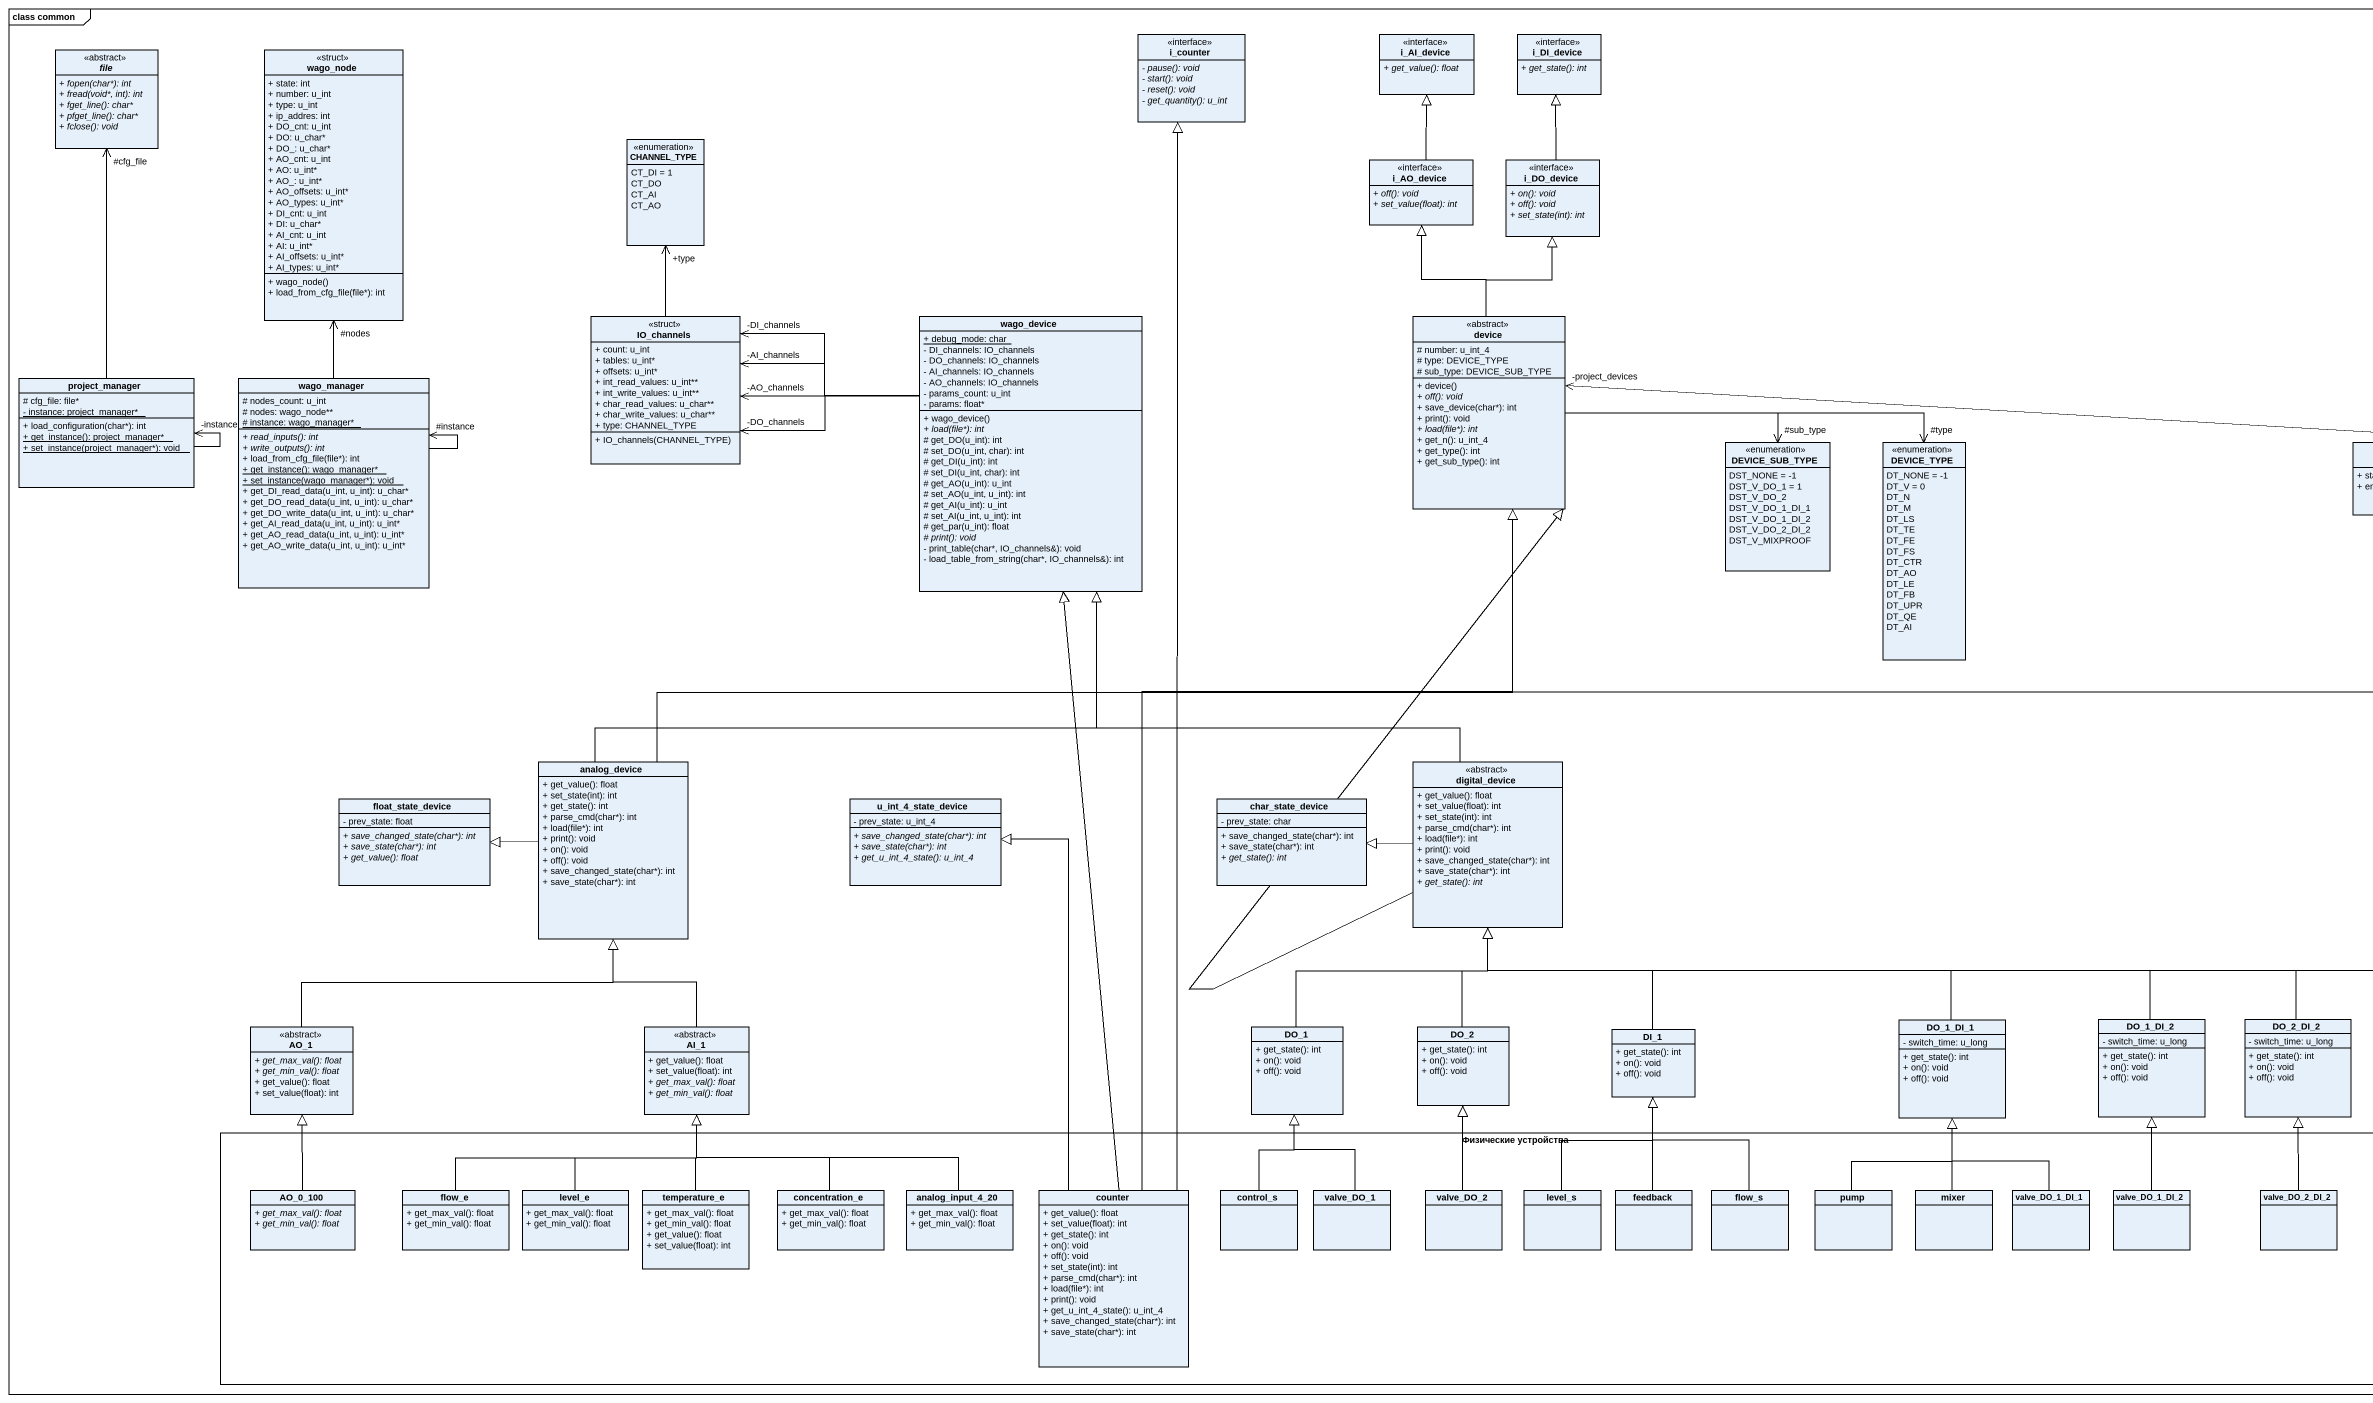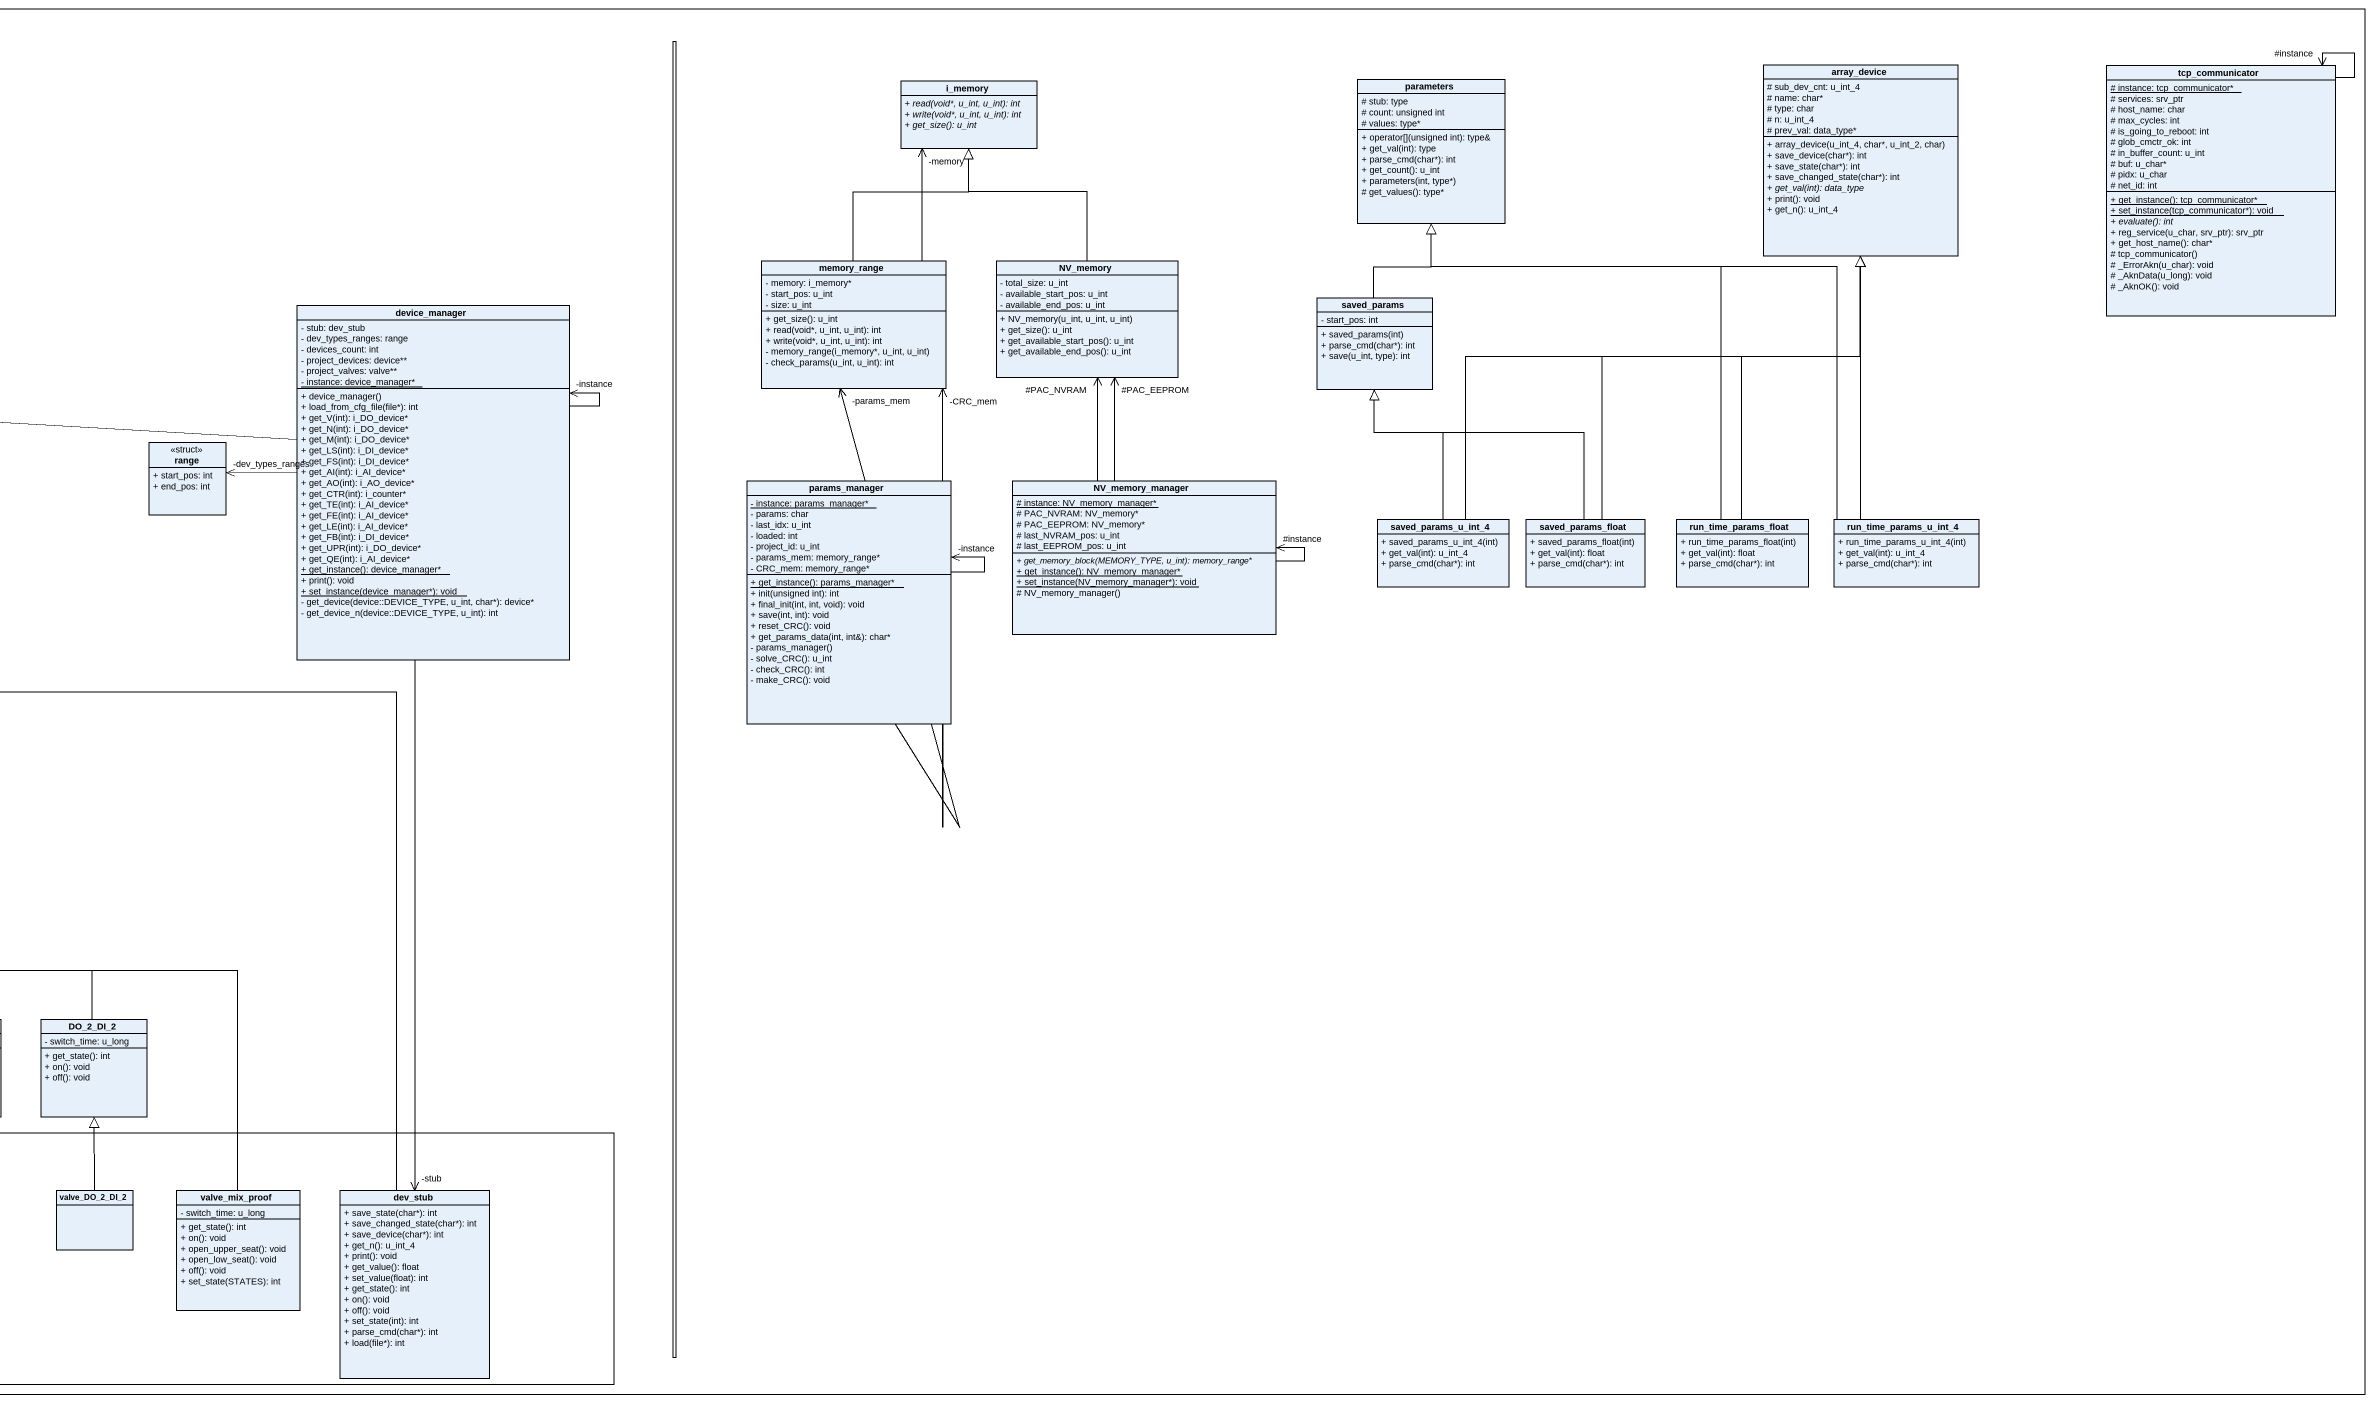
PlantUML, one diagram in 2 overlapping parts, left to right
@startuml
mainframe class common
allowmixing
hide circle
hide empty members
skinparam classAttributeIconSize 0
abstract class "file" as file_ <<abstract>> {
  {abstract} + fopen(char*): int
  {abstract} + fread(void*, int): int
  {abstract} + fget_line(): char*
  {abstract} + pfget_line(): char*
  {abstract} + fclose(): void
}
class wago_node <<struct>> {
  + state: int
  + number: u_int
  + type: u_int
  + ip_addres: int
  + DO_cnt: u_int
  + DO: u_char*
  + DO_: u_char*
  + AO_cnt: u_int
  + AO: u_int*
  + AO_: u_int*
  + AO_offsets: u_int*
  + AO_types: u_int*
  + DI_cnt: u_int
  + DI: u_char*
  + AI_cnt: u_int
  + AI: u_int*
  + AI_offsets: u_int*
  + AI_types: u_int*
  + wago_node()
  + load_from_cfg_file(file*): int
}
class i_counter <<interface>> {
  {abstract} - pause(): void
  {abstract} - start(): void
  {abstract} - reset(): void
  {abstract} - get_quantity(): u_int
}
class i_AI_device <<interface>> {
  {abstract} + get_value(): float
}
class i_DI_device <<interface>> {
  {abstract} + get_state(): int
}
rectangle " " as rectangle1
class i_memory {
  {abstract} + read(void*, u_int, u_int): int
  {abstract} + write(void*, u_int, u_int): int
  {abstract} + get_size(): u_int
}
class parameters {
  # stub: type
  # count: unsigned int
  # values: type*
  + operator[](unsigned int): type&
  + get_val(int): type
  + parse_cmd(char*): int
  + get_count(): u_int
  + parameters(int, type*)
  # get_values(): type*
}
class array_device {
  # sub_dev_cnt: u_int_4
  # name: char*
  # type: char
  # n: u_int_4
  # prev_val: data_type*
  + array_device(u_int_4, char*, u_int_2, char)
  + save_device(char*): int
  + save_state(char*): int
  + save_changed_state(char*): int
  {abstract} + get_val(int): data_type
  + print(): void
  + get_n(): u_int_4
}
class tcp_communicator {
  {static} # instance: tcp_communicator*
  # services: srv_ptr
  # host_name: char
  # max_cycles: int
  # is_going_to_reboot: int
  # glob_cmctr_ok: int
  # in_buffer_count: u_int
  # buf: u_char*
  # pidx: u_char
  # net_id: int
  {static} + get_instance(): tcp_communicator*
  {static} + set_instance(tcp_communicator*): void
  {abstract} + evaluate(): int
  + reg_service(u_char, srv_ptr): srv_ptr
  + get_host_name(): char*
  # tcp_communicator()
  # _ErrorAkn(u_char): void
  # _AknData(u_long): void
  # _AknOK(): void
}
enum CHANNEL_TYPE {
  CT_DI = 1
  CT_DO
  CT_AI
  CT_AO
}
class i_AO_device <<interface>> {
  {abstract} + off(): void
  {abstract} + set_value(float): int
}
class i_DO_device <<interface>> {
  {abstract} + on(): void
  {abstract} + off(): void
  {abstract} + set_state(int): int
}
class memory_range {
  - memory: i_memory*
  - start_pos: u_int
  - size: u_int
  + get_size(): u_int
  + read(void*, u_int, u_int): int
  + write(void*, u_int, u_int): int
  - memory_range(i_memory*, u_int, u_int)
  - check_params(u_int, u_int): int
}
class NV_memory {
  - total_size: u_int
  - available_start_pos: u_int
  - available_end_pos: u_int
  + NV_memory(u_int, u_int, u_int)
  + get_size(): u_int
  + get_available_start_pos(): u_int
  + get_available_end_pos(): u_int
}
class IO_channels <<struct>> {
  + count: u_int
  + tables: u_int*
  + offsets: u_int*
  + int_read_values: u_int**
  + int_write_values: u_int**
  + char_read_values: u_char**
  + char_write_values: u_char**
  + type: CHANNEL_TYPE
  + IO_channels(CHANNEL_TYPE)
}
class wago_device {
  {static} + debug_mode: char
  - DI_channels: IO_channels
  - DO_channels: IO_channels
  - AI_channels: IO_channels
  - AO_channels: IO_channels
  - params_count: u_int
  - params: float*
  + wago_device()
  {abstract} + load(file*): int
  # get_DO(u_int): int
  # set_DO(u_int, char): int
  # get_DI(u_int): int
  # set_DI(u_int, char): int
  # get_AO(u_int): u_int
  # set_AO(u_int, u_int): int
  # get_AI(u_int): u_int
  # set_AI(u_int, u_int): int
  # get_par(u_int): float
  {abstract} # print(): void
  - print_table(char*, IO_channels&): void
  - load_table_from_string(char*, IO_channels&): int
}
class device <<abstract>> {
  # number: u_int_4
  # type: DEVICE_TYPE
  # sub_type: DEVICE_SUB_TYPE
  + device()
  {abstract} + off(): void
  + save_device(char*): int
  + print(): void
  {abstract} + load(file*): int
  + get_n(): u_int_4
  + get_type(): int
  + get_sub_type(): int
}
class device_manager {
  - stub: dev_stub
  - dev_types_ranges: range
  - devices_count: int
  - project_devices: device**
  - project_valves: valve**
  {static} - instance: device_manager*
  + device_manager()
  + load_from_cfg_file(file*): int
  + get_V(int): i_DO_device*
  + get_N(int): i_DO_device*
  + get_M(int): i_DO_device*
  + get_LS(int): i_DI_device*
  + get_FS(int): i_DI_device*
  + get_AI(int): i_AI_device*
  + get_AO(int): i_AO_device*
  + get_CTR(int): i_counter*
  + get_TE(int): i_AI_device*
  + get_FE(int): i_AI_device*
  + get_LE(int): i_AI_device*
  + get_FB(int): i_DI_device*
  + get_UPR(int): i_DO_device*
  + get_QE(int): i_AI_device*
  {static} + get_instance(): device_manager*
  + print(): void
  {static} + set_instance(device_manager*): void
  - get_device(device::DEVICE_TYPE, u_int, char*): device*
  - get_device_n(device::DEVICE_TYPE, u_int): int
}
class saved_params {
  - start_pos: int
  + saved_params(int)
  + parse_cmd(char*): int
  + save(u_int, type): int
}
class project_manager {
  # cfg_file: file*
  {static} - instance: project_manager*
  + load_configuration(char*): int
  {static} + get_instance(): project_manager*
  {static} + set_instance(project_manager*): void
}
class wago_manager {
  # nodes_count: u_int
  # nodes: wago_node**
  {static} # instance: wago_manager*
  {abstract} + read_inputs(): int
  {abstract} + write_outputs(): int
  + load_from_cfg_file(file*): int
  {static} + get_instance(): wago_manager*
  {static} + set_instance(wago_manager*): void
  + get_DI_read_data(u_int, u_int): u_char*
  + get_DO_read_data(u_int, u_int): u_char*
  + get_DO_write_data(u_int, u_int): u_char*
  + get_AI_read_data(u_int, u_int): u_int*
  + get_AO_read_data(u_int, u_int): u_int*
  + get_AO_write_data(u_int, u_int): u_int*
}
enum DEVICE_SUB_TYPE {
  DST_NONE = -1
  DST_V_DO_1 = 1
  DST_V_DO_2
  DST_V_DO_1_DI_1
  DST_V_DO_1_DI_2
  DST_V_DO_2_DI_2
  DST_V_MIXPROOF
}
enum DEVICE_TYPE {
  DT_NONE = -1
  DT_V = 0
  DT_N
  DT_M
  DT_LS
  DT_TE
  DT_FE
  DT_FS
  DT_CTR
  DT_AO
  DT_LE
  DT_FB
  DT_UPR
  DT_QE
  DT_AI
}
class range <<struct>> {
  + start_pos: int
  + end_pos: int
}
class params_manager {
  {static} - instance: params_manager*
  - params: char
  - last_idx: u_int
  - loaded: int
  - project_id: u_int
  - params_mem: memory_range*
  - CRC_mem: memory_range*
  {static} + get_instance(): params_manager*
  + init(unsigned int): int
  + final_init(int, int, void): void
  + save(int, int): void
  + reset_CRC(): void
  + get_params_data(int, int&): char*
  - params_manager()
  - solve_CRC(): u_int
  - check_CRC(): int
  - make_CRC(): void
}
class NV_memory_manager {
  {static} # instance: NV_memory_manager*
  # PAC_NVRAM: NV_memory*
  # PAC_EEPROM: NV_memory*
  # last_NVRAM_pos: u_int
  # last_EEPROM_pos: u_int
  {abstract} + get_memory_block(MEMORY_TYPE, u_int): memory_range*
  {static} + get_instance(): NV_memory_manager*
  {static} + set_instance(NV_memory_manager*): void
  # NV_memory_manager()
}
class saved_params_u_int_4 {
  + saved_params_u_int_4(int)
  + get_val(int): u_int_4
  + parse_cmd(char*): int
}
class saved_params_float {
  + saved_params_float(int)
  + get_val(int): float
  + parse_cmd(char*): int
}
class run_time_params_float {
  + run_time_params_float(int)
  + get_val(int): float
  + parse_cmd(char*): int
}
class run_time_params_u_int_4 {
  + run_time_params_u_int_4(int)
  + get_val(int): u_int_4
  + parse_cmd(char*): int
}
class analog_device {
  + get_value(): float
  + set_state(int): int
  + get_state(): int
  + parse_cmd(char*): int
  + load(file*): int
  + print(): void
  + on(): void
  + off(): void
  + save_changed_state(char*): int
  + save_state(char*): int
}
class digital_device <<abstract>> {
  + get_value(): float
  + set_value(float): int
  + set_state(int): int
  + parse_cmd(char*): int
  + load(file*): int
  + print(): void
  + save_changed_state(char*): int
  + save_state(char*): int
  {abstract} + get_state(): int
}
class float_state_device {
  - prev_state: float
  {abstract} + save_changed_state(char*): int
  {abstract} + save_state(char*): int
  {abstract} + get_value(): float
}
class u_int_4_state_device {
  - prev_state: u_int_4
  {abstract} + save_changed_state(char*): int
  {abstract} + save_state(char*): int
  {abstract} + get_u_int_4_state(): u_int_4
}
class char_state_device {
  - prev_state: char
  + save_changed_state(char*): int
  + save_state(char*): int
  {abstract} + get_state(): int
}
class AO_1 <<abstract>> {
  {abstract} + get_max_val(): float
  {abstract} + get_min_val(): float
  + get_value(): float
  + set_value(float): int
}
class AI_1 <<abstract>> {
  + get_value(): float
  + set_value(float): int
  {abstract} + get_max_val(): float
  {abstract} + get_min_val(): float
}
class DO_1 {
  + get_state(): int
  + on(): void
  + off(): void
}
class DO_2 {
  + get_state(): int
  + on(): void
  + off(): void
}
class DI_1 {
  + get_state(): int
  + on(): void
  + off(): void
}
class DO_1_DI_1 {
  - switch_time: u_long
  + get_state(): int
  + on(): void
  + off(): void
}
class DO_1_DI_2 {
  - switch_time: u_long
  + get_state(): int
  + on(): void
  + off(): void
}
class DO_2_DI_2 {
  - switch_time: u_long
  + get_state(): int
  + on(): void
  + off(): void
}
rectangle "Физические устройства" as Физические_устройства #FFFFFF {
  class AO_0_100 {
    {abstract} + get_max_val(): float
    {abstract} + get_min_val(): float
  }
  class flow_e {
    + get_max_val(): float
    + get_min_val(): float
  }
  class level_e {
    + get_max_val(): float
    + get_min_val(): float
  }
  class temperature_e {
    + get_max_val(): float
    + get_min_val(): float
    + get_value(): float
    + set_value(float): int
  }
  class concentration_e {
    + get_max_val(): float
    + get_min_val(): float
  }
  class analog_input_4_20 {
    + get_max_val(): float
    + get_min_val(): float
  }
  class counter {
    + get_value(): float
    + set_value(float): int
    + get_state(): int
    + on(): void
    + off(): void
    + set_state(int): int
    + parse_cmd(char*): int
    + load(file*): int
    + print(): void
    + get_u_int_4_state(): u_int_4
    + save_changed_state(char*): int
    + save_state(char*): int
  }
  class control_s
  class valve_DO_1
  class valve_DO_2
  class level_s
  class feedback
  class flow_s
  class pump
  class mixer
  class valve_DO_1_DI_1
  class valve_DO_1_DI_2
  class valve_DO_2_DI_2
  class valve_mix_proof {
    - switch_time: u_long
    + get_state(): int
    + on(): void
    + open_upper_seat(): void
    + open_low_seat(): void
    + off(): void
    + set_state(STATES): int
  }
  class dev_stub {
    + save_state(char*): int
    + save_changed_state(char*): int
    + save_device(char*): int
    + get_n(): u_int_4
    + print(): void
    + get_value(): float
    + set_value(float): int
    + get_state(): int
    + on(): void
    + off(): void
    + set_state(int): int
    + parse_cmd(char*): int
    + load(file*): int
  }
}
tcp_communicator --> "#instance" tcp_communicator
i_AO_device -up-|> i_AI_device
i_DO_device -up-|> i_DI_device
memory_range -up-> "-memory" i_memory
memory_range -up-|> i_memory
NV_memory -up-|> i_memory
IO_channels -up-> "+type" CHANNEL_TYPE
wago_device -left-> "-AI_channels" IO_channels
wago_device -left-> "-AO_channels" IO_channels
wago_device -left-> "-DI_channels" IO_channels
wago_device -left-> "-DO_channels" IO_channels
device -up-|> i_AO_device
device -up-|> i_DO_device
device -right-> "#sub_type" DEVICE_SUB_TYPE
device -right-> "#type" DEVICE_TYPE
device_manager -left-> "-project_devices" device
device_manager --> "-instance" device_manager
device_manager -left-> "-dev_types_ranges" range
device_manager --> "-stub" dev_stub
saved_params -up-|> parameters
project_manager -up-> "#cfg_file" file_
project_manager --> "-instance" project_manager
wago_manager -up-> "#nodes" wago_node
wago_manager --> "#instance" wago_manager
params_manager -up-> "-CRC_mem" memory_range
params_manager -up-> "-params_mem" memory_range
params_manager --> "-instance" params_manager
NV_memory_manager -up-> "#PAC_EEPROM" NV_memory
NV_memory_manager -up-> "#PAC_NVRAM" NV_memory
NV_memory_manager --> "#instance" NV_memory_manager
saved_params_u_int_4 -up-|> array_device
saved_params_u_int_4 -up-|> saved_params
saved_params_float -up-|> array_device
saved_params_float -up-|> saved_params
run_time_params_float -up-|> parameters
run_time_params_float -up-|> array_device
run_time_params_u_int_4 -up-|> parameters
run_time_params_u_int_4 -up-|> array_device
analog_device -up-|> wago_device
analog_device -right-|> device
analog_device -left-|> float_state_device
digital_device -up-|> wago_device
digital_device -up-|> device
digital_device -left-|> char_state_device
AO_1 -up-|> analog_device
AI_1 -up-|> analog_device
DO_1 -up-|> digital_device
DO_2 -up-|> digital_device
DI_1 -up-|> digital_device
DO_1_DI_1 -left-|> digital_device
DO_1_DI_2 -left-|> digital_device
DO_2_DI_2 -left-|> digital_device
AO_0_100 -up-|> AO_1
flow_e -up-|> AI_1
level_e -up-|> AI_1
temperature_e -up-|> AI_1
concentration_e -up-|> AI_1
analog_input_4_20 -left-|> AI_1
counter -up-|> i_counter
counter -up-|> wago_device
counter -up-|> device
counter -up-|> u_int_4_state_device
control_s -up-|> DO_1
valve_DO_1 -up-|> DO_1
valve_DO_2 -up-|> DO_2
level_s -up-|> DI_1
feedback -up-|> DI_1
flow_s -up-|> DI_1
pump -up-|> DO_1_DI_1
mixer -up-|> DO_1_DI_1
valve_DO_1_DI_1 -up-|> DO_1_DI_1
valve_DO_1_DI_2 -up-|> DO_1_DI_2
valve_DO_2_DI_2 -up-|> DO_2_DI_2
valve_mix_proof -left-|> digital_device
dev_stub -up-|> device
@enduml
